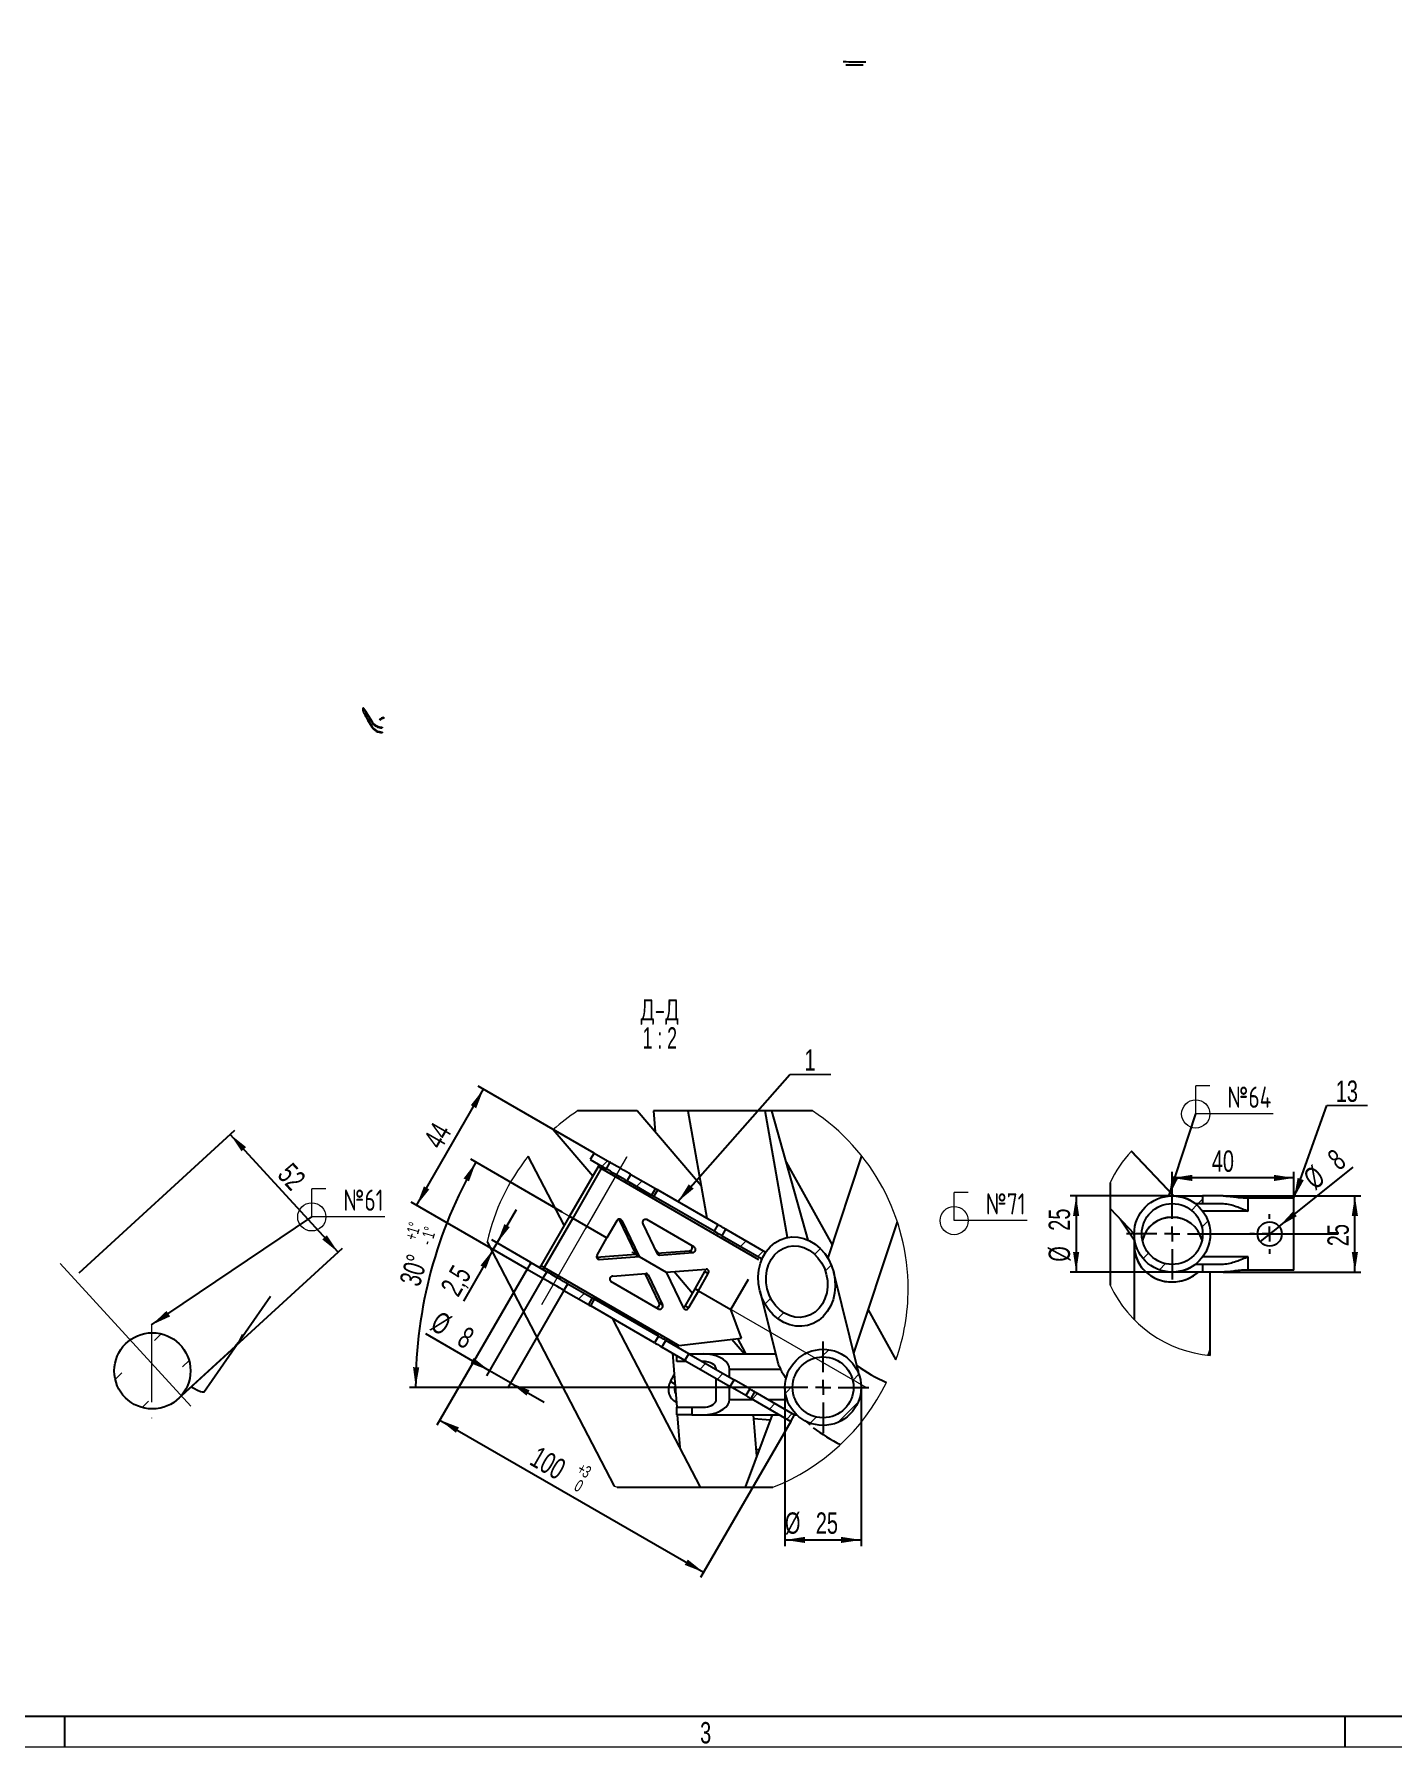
# Model space of a CAD drawing. Header units: millimetres. Extents: x 0 to 841, y -1082 to 594.
# Drawn here: x 205.3 to 428.4, y 0 to 281.1 of the extents above; entities that cross this region are included whole.
import ezdxf

# ---------------------------------------------------------------- set-up
doc = ezdxf.new("R2010")
doc.units = ezdxf.units.MM
doc.header["$PDSIZE"] = -1
doc.linetypes.add('CENTERX2', pattern=[20.32, 12.7, -2.54, 2.54, -2.54])
doc.layers.add('FORMAT', color=7, linetype='Continuous')
doc.layers.add('ОСЕВЫЕ', color=7, linetype='Continuous')
doc.styles.add('SLDTEXTSTYLE0', font='TXT', dxfattribs={"width": 0.7, "bigfont": 'bigfont'})
doc.styles.add('SLDTEXTSTYLE1', font='TXT', dxfattribs={"width": 0.7})
doc.styles.add('SLDTEXTSTYLE3', font='TXT', dxfattribs={"width": 0.62})
doc.dimstyles.new('SLDDIMSTYLE12', dxfattribs={"dimtxt": 3.5, "dimasz": 3.302, "dimexe": 0, "dimexo": 0.0625, "dimgap": 0.875, "dimtad": 1, "dimdec": 4, "dimlfac": 2, "dimzin": 12, "dimdsep": 46, "dimtxsty": 'SLDTEXTSTYLE1', "dimsah": 1, "dimcen": 0.09, "dimazin": 3, "dimtol": 1, "dimtp": 1, "dimtm": 1, "dimtfac": 1, "dimtofl": 0, "dimtmove": 0, "dimatfit": 3, "dimfxl": 1, "dimfrac": 2, "dimtolj": 1, "dimtzin": 12, "dimarcsym": 0})
doc.dimstyles.new('SLDDIMSTYLE13', dxfattribs={"dimtxt": 3.5, "dimasz": 3.302, "dimexe": 0, "dimexo": 0.0625, "dimgap": 0.875, "dimtad": 1, "dimdec": 0, "dimlfac": 2, "dimrnd": 1e-09, "dimzin": 12, "dimdsep": 46, "dimtxsty": 'SLDTEXTSTYLE1', "dimsah": 1, "dimcen": 0.09, "dimadec": 0, "dimazin": 3, "dimtol": 1, "dimtp": 3, "dimtfac": 1, "dimtdec": 0, "dimtofl": 0, "dimtmove": 0, "dimatfit": 3, "dimfxl": 1, "dimfrac": 2, "dimtolj": 1, "dimarcsym": 0})
doc.dimstyles.new('SLDDIMSTYLE14', dxfattribs={"dimtxt": 3.5, "dimasz": 3.302, "dimexe": 0, "dimexo": 0.0625, "dimgap": 0.875, "dimtad": 1, "dimdec": 0, "dimlfac": 2, "dimrnd": 1e-09, "dimzin": 12, "dimdsep": 46, "dimtxsty": 'SLDTEXTSTYLE1', "dimsah": 1, "dimcen": 0.09, "dimadec": 0, "dimazin": 3, "dimtfac": 1, "dimtdec": 0, "dimtmove": 0, "dimatfit": 0, "dimfxl": 1, "dimfrac": 2, "dimtolj": 1, "dimtzin": 12, "dimarcsym": 0})
doc.dimstyles.new('SLDDIMSTYLE16', dxfattribs={"dimtxt": 3.5, "dimasz": 3.302, "dimexe": 0, "dimexo": 0.0625, "dimgap": 0.875, "dimtad": 1, "dimdec": 1, "dimlfac": 2, "dimrnd": 1e-09, "dimzin": 12, "dimdsep": 46, "dimtxsty": 'SLDTEXTSTYLE1', "dimsah": 1, "dimcen": 0.09, "dimadec": 0, "dimazin": 3, "dimtfac": 1, "dimtdec": 1, "dimtmove": 0, "dimatfit": 0, "dimfxl": 1, "dimfrac": 2, "dimtolj": 1, "dimtzin": 12, "dimarcsym": 0})
doc.dimstyles.new('SLDDIMSTYLE20', dxfattribs={"dimtxt": 3.5, "dimasz": 3.302, "dimexe": 0, "dimexo": 0.0625, "dimgap": 0.875, "dimtad": 1, "dimdec": 0, "dimlfac": 2, "dimrnd": 1e-09, "dimzin": 12, "dimdsep": 46, "dimtxsty": 'SLDTEXTSTYLE1', "dimsah": 1, "dimcen": 0.09, "dimadec": 0, "dimazin": 3, "dimtfac": 1, "dimtdec": 0, "dimtofl": 0, "dimtmove": 0, "dimatfit": 3, "dimfxl": 1, "dimfrac": 2, "dimtolj": 1, "dimtzin": 12, "dimarcsym": 0})
doc.dimstyles.new('SLDDIMSTYLE22', dxfattribs={"dimtxt": 3.5, "dimasz": 3.302, "dimexe": 0, "dimexo": 0.0625, "dimgap": 0.875, "dimtad": 1, "dimdec": 0, "dimlfac": 2, "dimrnd": 1e-09, "dimzin": 12, "dimdsep": 46, "dimtxsty": 'SLDTEXTSTYLE1', "dimsah": 1, "dimcen": 0.09, "dimadec": 0, "dimazin": 3, "dimtfac": 1, "dimtofl": 0, "dimtmove": 0, "dimatfit": 3, "dimfxl": 1, "dimfrac": 2, "dimtolj": 1, "dimtzin": 12, "dimarcsym": 0})
doc.dimstyles.new('SLDDIMSTYLE26', dxfattribs={"dimtxt": 3.5, "dimasz": 3.302, "dimexe": 0, "dimexo": 0.0625, "dimgap": 0.875, "dimtad": 1, "dimdec": 0, "dimlfac": 2, "dimrnd": 1e-09, "dimzin": 12, "dimdsep": 46, "dimtxsty": 'SLDTEXTSTYLE1', "dimblk1": 'NONE', "dimsah": 1, "dimcen": 0, "dimadec": 0, "dimazin": 3, "dimtfac": 1, "dimtdec": 0, "dimtmove": 0, "dimatfit": 3, "dimldrblk": 'NONE', "dimfxl": 1, "dimfrac": 2, "dimtolj": 1, "dimtzin": 12, "dimarcsym": 0})
doc.dimstyles.new('SLDDIMSTYLE3', dxfattribs={"dimtxt": 0.18, "dimasz": 3.302, "dimexe": 0, "dimexo": 0.0625, "dimgap": 0, "dimtad": 0, "dimtih": 1, "dimtoh": 1, "dimdec": 0, "dimrnd": 1e-09, "dimzin": 0, "dimdsep": 46, "dimtxsty": 'Standard', "dimsah": 1, "dimcen": 0.09, "dimadec": 0, "dimazin": 0, "dimtfac": 3.302, "dimtdec": 0, "dimtofl": 0, "dimtmove": 0, "dimatfit": 3, "dimfxl": 1, "dimfrac": 2, "dimtolj": 1, "dimtzin": 0, "dimarcsym": 0})
doc.dimstyles.new('SLDDIMSTYLE4', dxfattribs={"dimtxt": 0.18, "dimasz": 3.302, "dimexe": 0, "dimexo": 0.0625, "dimgap": 0, "dimtad": 0, "dimtih": 1, "dimtoh": 1, "dimdec": 0, "dimrnd": 1e-09, "dimzin": 0, "dimdsep": 46, "dimtxsty": 'Standard', "dimsah": 1, "dimcen": 0.09, "dimadec": 0, "dimazin": 0, "dimtfac": 3.302, "dimtdec": 0, "dimtofl": 0, "dimtmove": 0, "dimatfit": 3, "dimfxl": 1, "dimfrac": 2, "dimtolj": 1, "dimtzin": 0, "dimarcsym": 0})

# ---------------------------------------------------------------- blocks, each defined once
blk = doc.blocks.new('SW_HATCH_3')
at = {"color": 0, "linetype": 'Continuous', "lineweight": 18}
for p, q in [((-41.2, 35.13), (-40.28, 36.05)), ((-35.5, 31.85), (-34.59, 32.76)), ((-18.42, 21.99), (-17.51, 22.9)), ((-15.58, 20.34), (-14.66, 21.26)), ((-6.24, 20.7), (-5.3, 21.64)), ((-53.35, 18.49), (-52.63, 19.22)), ((-4.49, 17.96), (-3.52, 18.93)), ((-45, 13.37), (-44.09, 14.29)), ((-14.39, 12.55), (-13.46, 13.48)), ((-12.31, 10.14), (-11.34, 11.11)), ((-5.13, 3.85), (-3.94, 5.04)), ((-25.07, 1.87), (-24.16, 2.78)), ((-22.23, 0.22), (-21.31, 1.14)), ((0, 0), (1, 1)), ((-16.53, -3.06), (-15.62, -2.15)), ((-11.05, -2.07), (-9.86, -0.88)), ((-13.69, -4.71), (-12.77, -3.79)), ((-10.84, -6.35), (-9.93, -5.44)), ((-2.39, -6.88), (0.87, -3.62)), ((-7.01, -7.01), (-6.01, -6.01))]:
    blk.add_line(p, q, dxfattribs=at)
blk = doc.blocks.new('_D_63')
at = {"layer": 'FORMAT', "transparency": 16777216}
for p, q in [((291.97, 87.78), (276.95, 96.45)), ((327.31, 59), (266.91, 59))]:
    blk.add_line(p, q, dxfattribs=at)
blk.add_arc((341.81, 59), 73.9, 150, 180, dxfattribs=at)
for points in [[(277.82, 95.95), (275.78, 93.3), (276.67, 92.81)], [(267.91, 59), (268.5, 62.29), (267.48, 62.32)]]:
    blk.add_solid(points, dxfattribs=at)
at = {"layer": 'FORMAT', "transparency": 16777216, "attachment_point": 1, "rotation": 73.6403, "style": 'SLDTEXTSTYLE1'}
for s, insert, char_height in [('1°', (266.37, 84.58), 2), ('1°', (268.9, 83.84), 2), ('+', (266.07, 83.56), 2), ('-', (268.58, 82.75), 2), ('30°', (265.19, 76.36), 3.5)]:
    blk.add_mtext(s, dxfattribs=dict(at, insert=insert, char_height=char_height))
blk = doc.blocks.new('_D_64')
at = {"layer": 'FORMAT', "transparency": 16777216}
for p, q in [((288.8, 76.91), (279.54, 60.87)), ((292.26, 74.91), (283, 58.87)), ((280.04, 61.74), (269.6, 67.77)), ((283.5, 59.74), (280.04, 61.74)), ((283.5, 59.74), (289, 56.56))]:
    blk.add_line(p, q, dxfattribs=at)
for points in [[(280.04, 61.74), (277.43, 63.83), (276.93, 62.95)], [(283.5, 59.74), (286.11, 57.65), (286.62, 58.53)]]:
    blk.add_solid(points, dxfattribs=at)
at = {"layer": 'FORMAT', "transparency": 16777216, "char_height": 3.5, "attachment_point": 1, "rotation": 330, "style": 'SLDTEXTSTYLE1'}
for s, insert in [('%%c', (271.85, 71.67)), ('8', (276.25, 69.14))]:
    blk.add_mtext(s, dxfattribs=dict(at, insert=insert))
blk = doc.blocks.new('_D_65')
at = {"layer": 'FORMAT', "transparency": 16777216}
for p, q in [((281.27, 82.7), (284.45, 88.2)), ((280.65, 81.62), (275.76, 73.15)), ((286.2, 78.41), (279.78, 82.12)), ((286.83, 79.49), (280.41, 83.2)), ((280.65, 81.62), (281.27, 82.7))]:
    blk.add_line(p, q, dxfattribs=at)
for points in [[(281.27, 82.7), (283.36, 85.3), (282.48, 85.81)], [(280.65, 81.62), (278.56, 79.01), (279.44, 78.5)]]:
    blk.add_solid(points, dxfattribs=at)
at = {"layer": 'FORMAT', "transparency": 16777216, "insert": (271.85, 75.41), "char_height": 3.5, "attachment_point": 1, "rotation": 60, "style": 'SLDTEXTSTYLE1'}
blk.add_mtext('2,5', dxfattribs=at)
blk = doc.blocks.new('_D_66')
at = {"layer": 'FORMAT', "transparency": 16777216}
for p, q in [((328.56, 59), (328.56, 32.95)), ((341.06, 59), (341.06, 32.95)), ((328.56, 33.95), (341.06, 33.95))]:
    blk.add_line(p, q, dxfattribs=at)
for points in [[(328.56, 33.95), (331.86, 33.45), (331.86, 34.46)], [(341.06, 33.95), (337.76, 34.46), (337.76, 33.45)]]:
    blk.add_solid(points, dxfattribs=at)
at = {"layer": 'FORMAT', "transparency": 16777216, "char_height": 3.5, "attachment_point": 1, "style": 'SLDTEXTSTYLE1'}
for s, insert in [('%%c', (328.55, 38.47)), ('25', (333.62, 38.47))]:
    blk.add_mtext(s, dxfattribs=dict(at, insert=insert))
blk = doc.blocks.new('_D_67')
at = {"layer": 'FORMAT', "transparency": 16777216}
for p, q in [((286.2, 78.41), (271.4, 52.78)), ((271.9, 53.64), (315.2, 28.64)), ((329.5, 53.41), (314.7, 27.78))]:
    blk.add_line(p, q, dxfattribs=at)
for points in [[(271.9, 53.64), (274.51, 51.55), (275.02, 52.43)], [(315.2, 28.64), (312.6, 30.73), (312.09, 29.85)]]:
    blk.add_solid(points, dxfattribs=at)
at = {"layer": 'FORMAT', "transparency": 16777216, "attachment_point": 1, "rotation": 330, "style": 'SLDTEXTSTYLE1'}
for s, insert, char_height in [('100', (288.16, 49.47), 3.5), ('+', (295.22, 46.75), 2), ('3', (296.08, 46.26), 2), ('0', (294.76, 43.97), 2)]:
    blk.add_mtext(s, dxfattribs=dict(at, insert=insert, char_height=char_height))
blk = doc.blocks.new('_D_68')
at = {"layer": 'FORMAT', "transparency": 16777216}
for p, q in [((268.06, 88.88), (279.06, 107.94)), ((297.2, 97.46), (278.19, 108.44)), ((286.2, 78.41), (267.19, 89.38))]:
    blk.add_line(p, q, dxfattribs=at)
for points in [[(279.06, 107.94), (276.97, 105.33), (277.85, 104.82)], [(268.06, 88.88), (270.15, 91.49), (269.27, 92)]]:
    blk.add_solid(points, dxfattribs=at)
at = {"layer": 'FORMAT', "transparency": 16777216, "insert": (269.05, 99.62), "char_height": 3.5, "attachment_point": 1, "rotation": 60, "style": 'SLDTEXTSTYLE1'}
blk.add_mtext('44', dxfattribs=at)
blk = doc.blocks.new('SW_NOTE_33')
at = {"layer": 'FORMAT', "color": 0, "char_height": 3.5, "attachment_point": 2}
for s, insert, style in [('Д-Д', (3.39, 4.5), 'SLDTEXTSTYLE0'), ('1 : 2', (3.37, -0.12), 'SLDTEXTSTYLE3')]:
    blk.add_mtext(s, dxfattribs=dict(at, insert=insert, style=style))
blk = doc.blocks.new('SW_NOTE_34')
at = {"color": 0, "linetype": 'Continuous', "lineweight": 0}
for p, q in [((0, 0), (6.72, 0)), ((6.72, 0), (0, 0)), ((0, 0), (6.72, 0)), ((6.72, 0), (0, 0)), ((0, 0), (6.72, 0)), ((6.72, 0), (0, 0))]:
    blk.add_line(p, q, dxfattribs=at)
at = {"color": 0, "linetype": 'Continuous', "lineweight": 0, "insert": (3.32, 4.1), "char_height": 3.5, "attachment_point": 2, "style": 'SLDTEXTSTYLE1'}
blk.add_mtext('1', dxfattribs=at)
blk = doc.blocks.new('SW_CENTERMARKSYMBOL_7')
at = {"layer": 'FORMAT', "color": 0}
for p, q in [((0, 2.5), (0, 7.5)), ((-2.5, 0), (-7.5, 0)), ((0, 0), (-1.25, 0)), ((0, 0), (0, 1.25)), ((0, 0), (0, -1.25)), ((0, 0), (1.25, 0)), ((2.5, 0), (7.5, 0)), ((0, -2.5), (0, -7.5))]:
    blk.add_line(p, q, dxfattribs=at)
blk = doc.blocks.new('SW_WELDSYMBOL_50')
at = {"color": 0, "linetype": 'Continuous', "lineweight": 0}
for p, q in [((0, 0), (0, 4.61)), ((2.31, 4.61), (0, 4.61)), ((11.98, 0), (0, 0))]:
    blk.add_line(p, q, dxfattribs=at)
blk.add_circle((0, 0), 2.31, dxfattribs=at)
at = {"color": 0, "linetype": 'Continuous', "lineweight": 0, "insert": (5.2, 4.5), "char_height": 3.5, "attachment_point": 1, "style": 'SLDTEXTSTYLE0'}
blk.add_mtext('№71', dxfattribs=at)
blk = doc.blocks.new('SW_HATCH_4')
at = {"color": 0, "linetype": 'Continuous', "lineweight": 18}
for p, q in [((2.07, 11.05), (0.98, 9.96)), ((6.66, 6.66), (5.61, 5.61)), ((-4.35, 4.63), (-5.45, 3.53)), ((0, 0), (-1.06, -1.06)), ((5.39, 0.9), (4.71, 0.22))]:
    blk.add_line(p, q, dxfattribs=at)
blk = doc.blocks.new('_D_69')
at = {"layer": 'FORMAT', "transparency": 16777216}
for p, q in [((212.65, 77.81), (238.2, 101.21)), ((255.17, 81.19), (237.46, 100.53)), ((229.29, 57.49), (255.91, 81.87))]:
    blk.add_line(p, q, dxfattribs=at)
for points in [[(237.46, 100.53), (239.32, 97.75), (240.07, 98.44)], [(255.17, 81.19), (253.32, 83.97), (252.57, 83.28)]]:
    blk.add_solid(points, dxfattribs=at)
at = {"layer": 'FORMAT', "transparency": 16777216, "insert": (247.62, 96.12), "char_height": 3.5, "attachment_point": 1, "rotation": 312.4804, "style": 'SLDTEXTSTYLE1'}
blk.add_mtext('52', dxfattribs=at)
blk = doc.blocks.new('SW_WELDSYMBOL_51')
at = {"color": 0, "linetype": 'Continuous', "lineweight": 0}
for p, q in [((0, 0), (0, 4.61)), ((2.31, 4.61), (0, 4.61)), ((11.98, 0), (0, 0))]:
    blk.add_line(p, q, dxfattribs=at)
blk.add_circle((0, 0), 2.31, dxfattribs=at)
at = {"color": 0, "linetype": 'Continuous', "lineweight": 0, "insert": (5.2, 4.5), "char_height": 3.5, "attachment_point": 1, "style": 'SLDTEXTSTYLE0'}
blk.add_mtext('№61', dxfattribs=at)
blk = doc.blocks.new('SW_HATCH_5')
at = {"color": 0, "linetype": 'Continuous', "lineweight": 18}
for p, q in [((0, 0), (0.89, 0.89)), ((1.12, 1.12), (1.84, 1.84)), ((1.72, -2.77), (2.72, -1.77)), ((-7.92, -7.92), (-7.03, -7.03)), ((-5.27, -9.76), (-4.26, -8.75))]:
    blk.add_line(p, q, dxfattribs=at)
blk = doc.blocks.new('_D_75')
at = {"layer": 'FORMAT', "transparency": 16777216}
for p, q in [((400.5, 90.43), (423.15, 90.43)), ((422.15, 77.93), (422.15, 90.43)), ((400.5, 77.93), (423.15, 77.93))]:
    blk.add_line(p, q, dxfattribs=at)
for points in [[(422.15, 90.43), (421.64, 87.13), (422.66, 87.13)], [(422.15, 77.93), (422.66, 81.23), (421.64, 81.23)]]:
    blk.add_solid(points, dxfattribs=at)
at = {"layer": 'FORMAT', "transparency": 16777216, "insert": (417.64, 82.17), "char_height": 3.5, "attachment_point": 1, "rotation": 90, "style": 'SLDTEXTSTYLE1'}
blk.add_mtext('25', dxfattribs=at)
blk = doc.blocks.new('_D_76')
at = {"layer": 'FORMAT', "transparency": 16777216}
for q in [(421.87, 95.13), (406.59, 82.93)]:
    blk.add_line((409.71, 85.43), q, dxfattribs=at)
blk.add_solid([(409.71, 85.43), (412.61, 87.09), (411.98, 87.88)], dxfattribs=at)
at = {"layer": 'FORMAT', "transparency": 16777216, "char_height": 3.5, "attachment_point": 1, "rotation": 38.5909, "style": 'SLDTEXTSTYLE1'}
for s, insert in [('%%c', (413.37, 94.04)), ('8', (417.34, 97.21))]:
    blk.add_mtext(s, dxfattribs=dict(at, insert=insert))
blk = doc.blocks.new('_NONE')
blk = doc.blocks.new('_D_77')
at = {"layer": 'FORMAT', "transparency": 16777216}
for p, q in [((392.15, 90.43), (392.15, 94.38)), ((412.15, 93.38), (392.15, 93.38)), ((412.15, 90.1), (412.15, 94.38))]:
    blk.add_line(p, q, dxfattribs=at)
for points in [[(392.15, 93.38), (395.45, 92.87), (395.45, 93.89)], [(412.15, 93.38), (408.85, 93.89), (408.85, 92.87)]]:
    blk.add_solid(points, dxfattribs=at)
at = {"layer": 'FORMAT', "transparency": 16777216, "insert": (398.65, 97.89), "char_height": 3.5, "attachment_point": 1, "style": 'SLDTEXTSTYLE1'}
blk.add_mtext('40', dxfattribs=at)
blk = doc.blocks.new('_D_78')
at = {"layer": 'FORMAT', "transparency": 16777216}
for p, q in [((392.15, 90.43), (375.37, 90.43)), ((376.37, 90.43), (376.37, 77.93)), ((392.15, 77.93), (375.37, 77.93))]:
    blk.add_line(p, q, dxfattribs=at)
for points in [[(376.37, 90.43), (375.86, 87.13), (376.88, 87.13)], [(376.37, 77.93), (376.88, 81.23), (375.86, 81.23)]]:
    blk.add_solid(points, dxfattribs=at)
at = {"layer": 'FORMAT', "transparency": 16777216, "char_height": 3.5, "attachment_point": 1, "rotation": 90, "style": 'SLDTEXTSTYLE1'}
for s, insert in [('25', (371.86, 84.71)), ('%%c', (371.86, 79.63))]:
    blk.add_mtext(s, dxfattribs=dict(at, insert=insert))
blk = doc.blocks.new('SW_NOTE_37')
at = {"color": 0, "linetype": 'Continuous', "lineweight": 0}
for p, q in [((0, 0), (6.72, 0)), ((6.72, 0), (0, 0)), ((0, 0), (6.72, 0)), ((6.72, 0), (0, 0)), ((0, 0), (6.72, 0)), ((6.72, 0), (0, 0))]:
    blk.add_line(p, q, dxfattribs=at)
at = {"color": 0, "linetype": 'Continuous', "lineweight": 0, "insert": (3.31, 4.1), "char_height": 3.5, "attachment_point": 2, "style": 'SLDTEXTSTYLE1'}
blk.add_mtext('13', dxfattribs=at)
blk = doc.blocks.new('SW_CENTERMARKSYMBOL_8')
at = {"layer": 'FORMAT', "color": 0}
for p, q in [((0, 2.5), (0, 7.5)), ((-2.5, 0), (-7.5, 0)), ((0, 0), (-1.25, 0)), ((0, 0), (0, 1.25)), ((0, 0), (0, -1.25)), ((0, 0), (1.25, 0)), ((2.5, 0), (27.28, 0)), ((0, -2.5), (0, -7.5))]:
    blk.add_line(p, q, dxfattribs=at)
blk = doc.blocks.new('SW_CENTERMARKSYMBOL_9')
at = {"layer": 'FORMAT', "color": 0}
for p, q in [((0, 2.5), (0, 3.25)), ((-2.5, 0), (-3.25, 0)), ((0, 0), (-1.25, 0)), ((0, 0), (0, 1.25)), ((0, 0), (0, -1.25)), ((0, 0), (1.25, 0)), ((2.5, 0), (3.25, 0)), ((0, -2.5), (0, -3.25))]:
    blk.add_line(p, q, dxfattribs=at)
blk = doc.blocks.new('SW_WELDSYMBOL_52')
at = {"color": 0, "linetype": 'Continuous', "lineweight": 0}
for p, q in [((0, 0), (0, 4.61)), ((2.31, 4.61), (0, 4.61)), ((12.72, 0), (0, 0))]:
    blk.add_line(p, q, dxfattribs=at)
blk.add_circle((0, 0), 2.31, dxfattribs=at)
at = {"color": 0, "linetype": 'Continuous', "lineweight": 0, "insert": (5.2, 4.5), "char_height": 3.5, "attachment_point": 1, "style": 'SLDTEXTSTYLE0'}
blk.add_mtext('№64', dxfattribs=at)

msp = doc.modelspace()

# ---------------------------------------------------------------- hatches: boundary and pattern name
at = {"linetype": 'Continuous', "lineweight": 18}
h = msp.add_hatch(dxfattribs=at)
h.set_pattern_fill('ANSI32', style=0)
edge = h.paths.add_edge_path(flags=0)
edge.add_ellipse((-1158.766718, 286.473364), major_axis=(-5637.358865, 46.428558), ratio=0.00035476403, start_angle=180.073628513, end_angle=180.073779917, ccw=False)
edge.add_spline(control_points=[(341.42586, 276.045921), (341.544732, 276.230632), (341.683632, 276.404538), (341.841478, 276.55729)], knot_values=[0.117324025, 0.117324025, 0.117324025, 0.117324025, 0.1206305052, 0.1206305052, 0.1206305052, 0.1206305052], weights=[1, 1, 1, 1], degree=3, periodic=0)
edge.add_ellipse((-1158.766718, 286.473364), major_axis=(-7046.698581, 58.035697), ratio=0.00035476403, start_angle=180.0932628613, end_angle=180.0935045065)
edge.add_spline(control_points=[(338.138687, 276.588071), (338.26897, 276.407354), (338.411258, 276.233757), (338.564719, 276.069765)], knot_values=[0.3386759612, 0.3386759612, 0.3386759612, 0.3386759612, 0.3579655783, 0.3579655783, 0.3579655783, 0.3579655783], weights=[1, 1, 1, 1], degree=3, periodic=0)
h = msp.add_hatch(dxfattribs=at)
h.set_pattern_fill('ANSI32', style=0)
edge = h.paths.add_edge_path(flags=0)
edge.add_line((339.262283, 280.268024), (339.262283, 276.578731))
edge.add_ellipse((-1158.766718, 286.473364), major_axis=(-7046.698581, 58.035697), ratio=0.00035476403, start_angle=180.0933984067, end_angle=180.0934310571, ccw=False)
edge.add_line((339.762283, 276.574574), (339.762283, 281.136727))
edge.add_line((339.762283, 281.136727), (339.262283, 280.268024))

# ---------------------------------------------------------------- linework, layer by layer
at = {"color": 7, "linetype": 'Continuous', "lineweight": 25}
for p, q in [((259.262283, 170.075266), (259.262283, 170.525169)), ((259.762283, 169.231437), (259.762283, 169.681339)), ((260.684932, 168.349173), (260.262283, 169.062461)), ((260.262283, 168.949986), (260.684932, 168.236697)), ((262.702283, 168.964937), (262.702283, 168.852461)), ((260.684932, 167.561844), (260.262283, 168.275132)), ((260.262283, 168.162657), (260.684932, 167.449369)), ((260.684932, 168.236697), (260.684932, 168.349173)), ((260.684932, 167.449369), (260.684932, 167.561844)), ((262.416983, 167.374803), (262.416983, 167.262327)), ((262.416983, 166.587474), (262.416983, 166.474998)), ((302.841928, 104.385663), (294.497531, 104.385663)), ((304.301824, 104.385663), (302.841928, 104.385663)), ((314.792167, 92.092846), (304.301824, 104.385663)), ((306.950804, 104.385663), (307.219725, 100.966398)), ((312.6246, 104.385663), (306.950804, 104.385663)), ((312.6246, 104.385663), (315.731834, 86.763669)), ((325.317439, 104.385663), (312.6246, 104.385663)), ((328.97992, 83.614711), (325.317439, 104.385663)), ((326.408204, 104.385663), (325.317439, 104.385663)), ((332.358096, 83.188464), (326.408204, 104.385663)), ((327.274125, 104.385663), (326.408204, 104.385663)), ((333.082747, 104.385663), (327.274125, 104.385663)), ((290.496882, 101.306249), (296.983715, 93.704824)), ((292.309429, 85.608725), (286.396276, 96.967776)), ((297.200825, 97.462554), (296.575826, 96.380029)), ((296.575826, 96.380029), (299.173903, 94.880019)), ((297.200825, 97.462554), (299.798902, 95.962559)), ((299.798902, 95.962559), (299.173903, 94.880019)), ((328.776333, 95.948909), (336.293544, 82.413663)), ((341.150652, 97.009648), (335.574236, 80.252085)), ((392.389128, 90.454718), (385.436843, 97.755125)), ((392.397175, 90.450747), (385.443816, 97.76268)), ((297.855999, 95.215638), (293.165143, 87.090854)), ((298.397254, 94.903146), (293.706413, 86.778347)), ((298.397254, 94.903146), (297.855999, 95.215638)), ((302.638005, 92.88003), (303.263005, 93.962554)), ((302.638005, 92.88003), (306.646746, 90.565567)), ((303.263005, 93.962554), (307.27176, 91.648106)), ((307.27176, 91.648106), (306.646746, 90.565567)), ((307.031061, 90.343688), (307.656061, 91.426228)), ((316.927414, 84.630032), (307.031061, 90.343688)), ((307.656061, 91.426228), (317.552414, 85.712556)), ((381.973872, 92.580533), (381.973872, 88.341026)), ((392.150531, 90.430034), (397.150526, 90.430034)), ((397.150526, 90.430034), (397.150526, 89.180036)), ((400.504778, 90.430034), (397.150526, 90.430034)), ((404.650519, 87.930029), (404.650519, 90.095093)), ((404.650519, 90.095093), (412.150512, 90.095093)), ((412.150512, 78.264972), (412.150512, 90.095093)), ((381.973872, 88.35136), (381.973872, 75.779533)), ((381.973872, 88.341026), (385.900626, 84.217621)), ((395.900557, 89.180036), (397.150526, 89.180036)), ((397.150526, 89.180036), (400.504778, 89.180036)), ((404.650519, 87.930029), (397.150526, 87.930029)), ((293.165143, 87.090854), (288.474288, 78.966056)), ((293.706413, 86.778347), (289.015557, 78.653563)), ((293.165143, 87.090854), (293.706413, 86.778347)), ((293.706413, 86.778347), (299.331408, 83.530758)), ((300.965067, 86.36034), (299.331408, 83.530758)), ((301.259573, 86.605777), (304.07111, 80.794294)), ((301.745679, 86.407308), (304.612379, 80.481787)), ((305.212926, 85.851659), (307.585951, 80.946584)), ((313.675981, 82.040523), (305.868532, 86.548154)), ((317.552414, 85.712556), (316.927414, 84.630032)), ((318.226453, 83.880026), (318.851452, 84.962551)), ((318.851452, 84.962551), (325.346652, 81.212555)), ((339.856673, 64.617251), (347.024847, 86.15819)), ((385.900507, 83.170598), (383.617232, 86.615374)), ((279.644158, 82.867507), (300.499584, 42.804588)), ((297.697749, 80.701177), (299.331408, 83.530758)), ((307.212528, 81.718464), (307.770323, 81.064825)), ((318.226453, 83.880026), (324.721645, 80.13003)), ((385.900507, 84.180033), (385.900507, 82.189886)), ((385.900507, 82.189886), (385.900507, 70.119848)), ((286.825817, 79.492529), (286.200818, 78.410004)), ((286.825817, 79.492529), (289.423894, 77.992533)), ((289.015557, 78.653563), (288.474288, 78.966056)), ((304.07111, 80.794294), (297.632452, 80.323402)), ((298.047375, 80.001671), (304.612379, 80.481787)), ((304.612379, 80.481787), (304.07111, 80.794294)), ((304.612379, 80.481787), (309.050437, 77.919473)), ((307.537, 81.047763), (312.859338, 81.436996)), ((307.966184, 80.72706), (313.400607, 81.124504)), ((312.859338, 81.436996), (313.400607, 81.124504)), ((397.150526, 79.18003), (395.900557, 79.18003)), ((404.650519, 80.430029), (397.150526, 80.430029)), ((397.150526, 79.18003), (397.150526, 77.930031)), ((400.504778, 79.18003), (397.150526, 79.18003)), ((404.650519, 78.264972), (404.650519, 80.430029)), ((286.200818, 78.410004), (288.798895, 76.909993)), ((289.423894, 77.992533), (288.798895, 76.909993)), ((289.015557, 78.653563), (309.640553, 66.745718)), ((292.262997, 74.910004), (292.887997, 75.992529)), ((292.887997, 75.992529), (296.896752, 73.678081)), ((307.794284, 71.85312), (299.986835, 76.360737)), ((300.262209, 77.276756), (305.696633, 77.674199)), ((307.908621, 72.862108), (305.584546, 77.666004)), ((306.076866, 77.454676), (308.44989, 72.549601)), ((309.050437, 77.919473), (315.615442, 78.399588)), ((309.050437, 77.919473), (311.917137, 71.993951)), ((310.372006, 78.016121), (313.386422, 74.483742)), ((313.790139, 75.183008), (315.423798, 78.01259)), ((314.331408, 74.870501), (315.965067, 77.700083)), ((315.423798, 78.01259), (315.965067, 77.700083)), ((319.687169, 71.778346), (322.551343, 76.739241)), ((340.522226, 61.942135), (336.559016, 77.871789)), ((397.150526, 77.930031), (392.150531, 77.930031)), ((400.504778, 77.930031), (397.150526, 77.930031)), ((398.400555, 65.596363), (398.400555, 77.930031)), ((412.150512, 78.264972), (404.650519, 78.264972)), ((233.128312, 58.218265), (244.085091, 73.965663)), ((292.262997, 74.910004), (296.271752, 72.595541)), ((296.896752, 73.678081), (296.271752, 72.595541)), ((296.656053, 72.373663), (297.281068, 73.456202)), ((307.783674, 67.392503), (297.281068, 73.456202)), ((312.15648, 72.353427), (313.790139, 75.183008)), ((314.331408, 74.870501), (312.697749, 72.04092)), ((314.331408, 74.870501), (313.790139, 75.183008)), ((314.331408, 74.870501), (319.687169, 71.778346)), ((324.4288, 74.853857), (327.306691, 63.286517)), ((307.158675, 66.309978), (296.656053, 72.373663)), ((308.44989, 72.549601), (307.908621, 72.862108)), ((312.697749, 72.04092), (312.15648, 72.353427)), ((321.445342, 67.091633), (319.687169, 71.778346)), ((342.224877, 71.733911), (346.788574, 63.516666)), ((314.697053, 42.602528), (300.291937, 70.274491)), ((385.915349, 70.129087), (385.915051, 70.105156)), ((228.890377, 57.091022), (237.841087, 65.287197)), ((307.783674, 67.392503), (307.158675, 66.309978)), ((308.347281, 65.623735), (308.97228, 66.706274)), ((312.140833, 63.433532), (308.347281, 65.623735)), ((312.765833, 64.516057), (308.97228, 66.706274)), ((309.640553, 66.745718), (311.125424, 65.888424)), ((309.924077, 66.582013), (309.959125, 66.136513)), ((311.125424, 65.888424), (321.445342, 67.091633)), ((319.853071, 66.90598), (321.902674, 64.50421)), ((398.400555, 64.254439), (398.400555, 65.596363)), ((398.400555, 64.254439), (398.400555, 65.596363)), ((310.078051, 64.624478), (310.775693, 55.754204)), ((310.77462, 63.254212), (310.77462, 64.22231)), ((312.451418, 63.254212), (310.77462, 63.254212)), ((312.140833, 63.433532), (312.765833, 64.516057)), ((312.140833, 63.433532), (319.585394, 59.135411)), ((312.765833, 64.516057), (320.210386, 60.217936)), ((312.786352, 64.50421), (313.274618, 64.50421)), ((313.274618, 64.50421), (315.104749, 64.50421)), ((315.104749, 63.254212), (314.951416, 63.254212)), ((315.104749, 64.50421), (327.003736, 64.50421)), ((317.269813, 61.915685), (317.269813, 62.004213)), ((319.434877, 60.665686), (319.434877, 62.004213)), ((319.434877, 62.004213), (327.811878, 62.004213)), ((309.737827, 59.969578), (310.359474, 61.046292)), ((317.269813, 57.004218), (317.269813, 60.472314)), ((319.434877, 57.004218), (319.434877, 59.222315)), ((319.585394, 59.135411), (320.210386, 60.217936)), ((322.140876, 57.660003), (319.585394, 59.135411)), ((322.765875, 58.742527), (320.210386, 60.217936)), ((310.652893, 56.554515), (310.705569, 56.64577)), ((322.765875, 58.742527), (322.140876, 57.660003)), ((323.006902, 57.159994), (323.631901, 58.242534)), ((323.006902, 57.159994), (329.502094, 53.409998)), ((323.631901, 58.242534), (330.127094, 54.492523)), ((310.77462, 54.504205), (310.77462, 55.754204)), ((310.77462, 55.754204), (313.274618, 55.754204)), ((313.274618, 54.504205), (310.77462, 54.504205)), ((310.874011, 54.504205), (311.29628, 49.135347)), ((313.274618, 55.754204), (313.274618, 54.504205)), ((313.274618, 55.754204), (315.104749, 55.754204)), ((313.274618, 54.504205), (315.104749, 54.504205)), ((315.104749, 54.504205), (327.60686, 54.504205)), ((326.470654, 54.504205), (322.044056, 42.602528)), ((323.946405, 47.717322), (323.412616, 54.504205)), ((329.502094, 53.409998), (330.127094, 54.492523)), ((330.106858, 54.504205), (330.475297, 54.504205)), ((332.014937, 53.415347), (332.675736, 52.84277)), ((301.002931, 42.602528), (314.697053, 42.602528)), ((314.697053, 42.602528), (322.044056, 42.602528)), ((322.044056, 42.602528), (326.577347, 42.602528)), ((20, 5), (836, 5))]:
    msp.add_line(p, q, dxfattribs=at)
at = {"color": 8, "linetype": 'Continuous', "lineweight": 25}
for p, q in [((260.262283, 168.949986), (260.262283, 168.275132)), ((324.288148, 79.955031), (298.397254, 94.903146)), ((301.365446, 86.626832), (301.745679, 86.407308)), ((298.047375, 80.001671), (297.667142, 80.221195)), ((307.966184, 80.72706), (307.585951, 80.946584)), ((305.696633, 77.674199), (306.076866, 77.454676)), ((313.274618, 64.50421), (313.274618, 64.22231)), ((310.47776, 59.542377), (309.737827, 59.969578)), ((319.434877, 57.004218), (323.276732, 57.004218)), ((325.776737, 57.004218), (328.891273, 57.004218)), ((326.140825, 53.617407), (323.465805, 53.827931)), ((324.328471, 48.744578), (323.862728, 48.781235))]:
    msp.add_line(p, q, dxfattribs=at)
at = {"color": 7, "linetype": 'Continuous', "lineweight": 0}
for p, q in [((302.610357, 96.832144), (295.780951, 85.003265)), ((302.610357, 96.832144), (295.780951, 85.003265)), ((291.973795, 87.778677), (296.463963, 85.186277)), ((291.973795, 87.778677), (296.463963, 85.186277))]:
    msp.add_line(p, q, dxfattribs=at)
at = {"color": 7, "linetype": 'CENTERX2', "lineweight": 18}
msp.add_line((224.552557, 69.250996), (224.552557, 53.935688), dxfattribs=at)
at = {"color": 7, "linetype": 'Continuous', "lineweight": 25, "flags": 128}
for points in [[(303.263005, 93.962554), (303.178232, 94.011505), (302.932214, 94.153543), (302.54903, 94.374765), (302.066188, 94.653536), (301.530953, 94.962556), (300.995719, 95.271577), (300.512876, 95.550348), (300.129693, 95.77157), (299.883675, 95.913608), (299.798902, 95.962559)], [(297.855999, 95.215638), (298.027318, 95.481281), (298.058536, 95.523988)], [(298.397254, 94.903146), (298.43625, 94.9636), (298.479866, 95.018197), (298.526447, 95.064823), (298.574176, 95.101718), (298.621248, 95.127423), (298.665833, 95.140983), (298.70623, 95.141862), (298.74089, 95.130031)], [(302.638005, 92.88003), (302.553233, 92.928965), (302.307214, 93.071003), (301.924031, 93.292241), (301.441189, 93.571012), (300.905954, 93.880032), (300.370719, 94.189037), (299.887877, 94.467808), (299.504693, 94.689046), (299.258675, 94.831084), (299.173903, 94.880019)], [(306.646746, 90.565567), (306.65208, 90.562497), (306.716051, 90.525572), (306.802343, 90.475742), (306.90841, 90.414499), (307.031061, 90.343688)], [(307.656061, 91.426228), (307.533409, 91.497038), (307.427343, 91.558267), (307.34105, 91.608096), (307.27708, 91.645022), (307.27176, 91.648106)], [(316.927414, 84.630032), (317.136284, 84.509437), (317.360427, 84.38002), (317.58457, 84.250618), (317.79344, 84.130023), (317.972805, 84.026475), (318.110432, 83.947007), (318.196948, 83.897058), (318.226453, 83.880026)], [(318.851452, 84.962551), (318.821948, 84.979598), (318.735432, 85.029547), (318.597805, 85.109), (318.418439, 85.212563), (318.20957, 85.333143), (317.985426, 85.46256), (317.761283, 85.591961), (317.552414, 85.712556)], [(327.778015, 83.229427), (328.704785, 83.554019), (329.675604, 83.70154), (330.666568, 83.668355), (331.653286, 83.455284), (332.611453, 83.06757), (333.517488, 82.514767), (334.349062, 81.810479), (335.085716, 80.97205), (335.7093, 80.020134), (336.204465, 78.97817), (336.559016, 77.871789), (336.764227, 76.728259), (336.81504, 75.575743), (336.710203, 74.4426), (336.452309, 73.356737), (336.04769, 72.344889), (335.506324, 71.431984), (334.841531, 70.640494), (334.069688, 69.989894), (333.209801, 69.496234), (332.283039, 69.171642), (331.312213, 69.02412), (330.321248, 69.057305), (329.334531, 69.270377), (328.376364, 69.65809), (327.470336, 70.210893), (326.638754, 70.915182), (325.902108, 71.753596), (325.278517, 72.705512), (324.783351, 73.74749), (324.4288, 74.853857), (324.223589, 75.997387), (324.172776, 77.149917), (324.277613, 78.283061), (324.535515, 79.368923), (324.940126, 80.380772), (325.481493, 81.293677), (326.146286, 82.085167), (326.918129, 82.735766), (327.778015, 83.229427)], [(328.241799, 81.818749), (329.062607, 82.115774), (329.926912, 82.238008), (330.808434, 82.181711), (331.680406, 81.948612), (332.516331, 81.545804), (333.290797, 80.985506), (333.980288, 80.284749), (334.563847, 79.464827), (335.023735, 78.550656), (335.345995, 77.569996), (335.520822, 76.552664), (335.542913, 75.529565), (335.411589, 74.531798), (335.130844, 73.589642), (334.709208, 72.731767), (334.159497, 71.984206), (333.4984, 71.369697), (332.746025, 70.906897), (331.925209, 70.609872), (331.060912, 70.487653), (330.179382, 70.543949), (329.307411, 70.777033), (328.471485, 71.179856), (327.69702, 71.740155), (327.007528, 72.440912), (326.423976, 73.260833), (325.964082, 74.175004), (325.641822, 75.15565), (325.466994, 76.172982), (325.444903, 77.196081), (325.576227, 78.193863), (325.856972, 79.136003), (326.278608, 79.993893), (326.828319, 80.74144), (327.489417, 81.355963), (328.241799, 81.818749)], [(385.900507, 82.189886), (385.951171, 81.443904), (386.17451, 80.470121), (386.569748, 79.545809), (387.125561, 78.69756), (387.825916, 77.949783), (388.650665, 77.323986), (389.576147, 76.838171), (390.575657, 76.506315), (391.620467, 76.337969), (392.680595, 76.337969), (393.725405, 76.506315), (394.724915, 76.838171), (395.650396, 77.323986), (396.453092, 77.930031)], [(288.308527, 78.636487), (288.329895, 78.684871), (288.474288, 78.966056)], [(292.262997, 74.910004), (292.178225, 74.95894), (291.932206, 75.100978), (291.549023, 75.322215), (291.066181, 75.600986), (290.530946, 75.909991), (289.995711, 76.219012), (289.512884, 76.497783), (289.129685, 76.71902), (288.883667, 76.861058), (288.798895, 76.909993)], [(288.990881, 78.24253), (288.963314, 78.266625), (288.943868, 78.302045), (288.933318, 78.347434), (288.932051, 78.401063), (288.940128, 78.460847), (288.957219, 78.52449), (288.9827, 78.589563), (289.015557, 78.653563)], [(292.887997, 75.992529), (292.803224, 76.041479), (292.557206, 76.183517), (292.174023, 76.40474), (291.69118, 76.683511), (291.155945, 76.992531), (290.620711, 77.301551), (290.137883, 77.580322), (289.754685, 77.801545), (289.508667, 77.943583), (289.423894, 77.992533)], [(297.281068, 73.456202), (297.158401, 73.527013), (297.05235, 73.588241), (296.966042, 73.638071), (296.902086, 73.674996), (296.896752, 73.678081)], [(296.271752, 72.595541), (296.277087, 72.592471), (296.341043, 72.555531), (296.42735, 72.505717), (296.533402, 72.444473), (296.656053, 72.373663)], [(239.460456, 67.703122), (239.220257, 67.108625), (238.799478, 66.369885)], [(238.799478, 66.369885), (238.19157, 65.631861), (237.841087, 65.287197)], [(307.158675, 66.309978), (307.31466, 66.219915), (307.481449, 66.123624), (307.652559, 66.024829), (307.821285, 65.92742), (307.98104, 65.835182), (308.125596, 65.751721), (308.249276, 65.680314), (308.347281, 65.623735)], [(308.97228, 66.706274), (308.874275, 66.762854), (308.750596, 66.83426), (308.60604, 66.917707), (308.446284, 67.009945), (308.277558, 67.107369), (308.106448, 67.206149), (307.93966, 67.302455), (307.783674, 67.392503)], [(309.640553, 66.745718), (309.607696, 66.681717), (309.58223, 66.616644), (309.565123, 66.552986), (309.557062, 66.493203), (309.558313, 66.439588), (309.568878, 66.394199), (309.588309, 66.358779), (309.615891, 66.334684)], [(320.778135, 67.013834), (322.033126, 64.658676), (322.11538, 64.516891)], [(319.434877, 62.004213), (319.369089, 62.438328), (319.173734, 62.859256), (318.854745, 63.254212), (318.421822, 63.611184), (317.888107, 63.919325), (317.269813, 64.169277), (316.585746, 64.353441), (315.856676, 64.466227), (315.104749, 64.50421)], [(317.269813, 62.004213), (317.228209, 62.24807), (317.105006, 62.48257), (316.904928, 62.698667), (316.635679, 62.88809), (316.3076, 63.043554), (315.933283, 63.159053), (315.527137, 63.230191), (315.104749, 63.254212)], [(233.128312, 58.218265), (233.088548, 58.187568), (232.888679, 58.18581), (232.548113, 58.287704), (232.076647, 58.490271), (231.487843, 58.787728), (231.022606, 59.043491)], [(310.715597, 56.518306), (310.686227, 56.535263), (310.652893, 56.554515)], [(315.104749, 54.504205), (315.856676, 54.542188), (316.585746, 54.654975), (317.269813, 54.839153), (317.888107, 55.089105), (318.421822, 55.397247), (318.854745, 55.754204), (319.173734, 56.149159), (319.369089, 56.570087), (319.434877, 57.004218)], [(315.104749, 55.754204), (315.480705, 55.773203), (315.845247, 55.829589), (316.187288, 55.921678), (316.496428, 56.046654), (316.763293, 56.200732), (316.979747, 56.379218), (317.139249, 56.576688), (317.236926, 56.787152), (317.269813, 57.004218)], [(322.140876, 57.660003), (322.309833, 57.56246), (322.472293, 57.468657), (322.622012, 57.382215), (322.753247, 57.306443), (322.860952, 57.24426), (322.940979, 57.198052), (322.990265, 57.169606), (323.006902, 57.159994)], [(323.631901, 58.242534), (323.615264, 58.25213), (323.565978, 58.280591), (323.485952, 58.3268), (323.378254, 58.388983), (323.247019, 58.46474), (323.097292, 58.551182), (322.934832, 58.644984), (322.765875, 58.742527)]]:
    msp.add_lwpolyline(points, dxfattribs=at)
at = {"color": 7, "linetype": 'Continuous', "lineweight": 25}
for centre, radius in [((392.150509, 84.180027), 6.250001), ((392.150511, 84.180023), 4.999998), ((408.150524, 84.180023), 1.999996), ((224.672431, 61.707514), 6.253556), ((334.812635, 59.004215), 6.250002), ((334.81263, 59.004215), 5)]:
    msp.add_circle(centre, radius, dxfattribs=at)
for centre, radius, start, end in [((262.697121, 168.123111), 0.841842, 89.64871219, 150.30612347), ((262.697632, 168.009043), 0.843432, 89.68406917, 145.7366408), ((262.407435, 169.384471), 2.009691, 211.00767268, 270.27222249), ((262.407435, 169.271995), 2.009691, 211.00767268, 270.27222249), ((262.407435, 168.597142), 2.009691, 211.00767268, 270.27222249), ((262.407435, 168.484666), 2.009691, 211.00767268, 270.27222249), ((392.150499, 84.179856), 6.250179, 53.13066642, 89.99970914), ((301.367143, 86.188204), 0.437374, 30.06312601, 156.82340218), ((305.6753, 86.073236), 0.512724, 67.85979691, 205.60450071), ((392.150531, 81.87329), 5.058417, 14.66615809, 165.33384191), ((392.029736, 81.973097), 4.916736, 88.59220687, 166.10238849), ((392.271326, 81.973097), 4.916736, 13.89761151, 91.40779313), ((312.820064, 81.948203), 0.512714, 274.39311741, 52.14324739), ((313.361325, 81.635714), 0.512717, 274.39407484, 52.14228997), ((391.952738, 82.368443), 6.054865, 181.68988494, 271.87199744), ((298.047849, 80.439036), 0.437365, 143.17560031, 269.9379015), ((307.934117, 81.110576), 0.384854, 205.2212613, 274.77957001), ((324.668256, 79.897113), 0.238958, 77.08976532, 148.02135962), ((392.150499, 84.18021), 6.250179, 270.00029086, 306.86933358), ((300.301491, 76.765546), 0.512717, 94.39407484, 232.14228997), ((305.728707, 77.290695), 0.384843, 25.22008891, 94.7807424), ((314.966803, 78.286106), 0.532593, 329.09904741, 11.28724986), ((315.614967, 77.962224), 0.437365, 323.17560031, 89.9379015), ((392.181855, 82.777472), 6.460739, 269.72220402, 311.3843193), ((307.446255, 72.640523), 0.51272, 247.85865738, 25.60564024), ((307.987532, 72.328019), 0.512712, 247.85739767, 25.60567636), ((311.690954, 72.612613), 0.532815, 288.7218117, 330.89275216), ((312.295673, 72.213056), 0.437374, 210.06312601, 336.82340218), ((395.970952, 65.531621), 2.430465, 329.19628046, 1.5264063), ((335.299, 65.593797), 8.303138, 205.61466343, 217.86150106), ((355.718521, 83.794637), 26.174361, 234.06657099, 246.38692333), ((311.902862, 58.719572), 2.499978, 149.99952548, 240.00053803), ((311.902858, 58.719579), 1.49997, 159.20638258, 209.78814451), ((355.721314, 83.830204), 38.704711, 234.40886187, 242.19763734)]:
    msp.add_arc(centre, radius, start, end, dxfattribs=at)
at = {"color": 7, "linetype": 'Continuous', "lineweight": 18}
for centre, radius, start, end in [((313.791408, 75.181402), 35.002037, 123.45085798, 131.72216696), ((313.790159, 75.183011), 34.999984, 359.99999641, 56.54945196), ((313.790297, 75.182942), 35.000162, 141.50685895, 167.31692644), ((400.12319, 84.180629), 19.998903, 137.22353997, 155.16426142), ((313.790178, 75.183002), 34.999965, 340.52933359, 0.00001131), ((400.124178, 84.180111), 20.000082, 204.83630226, 265.05607165), ((313.790117, 75.183031), 35.000034, 291.42906574, 333.94861594), ((313.826751, 75.275615), 35.099586, 247.6851571, 248.57054933)]:
    msp.add_arc(centre, radius, start, end, dxfattribs=at)
at = {"color": 7, "linetype": 'Continuous', "lineweight": 25}
for centre, major_axis, ratio, start_param, end_param in [((-1158.766718, 286.473364), (-7046.698581, 58.035697), 0.000354764, 4.4977966836, 4.4983344525), ((-1158.766718, 286.473364), (-5637.358865, 46.428558), 0.000354764, 4.443030199, 4.4435566788), ((260.262283, 168.83751), (-0.995136, 1.70161), 0.0578909644, 4.8110568169, 6.3818531437), ((260.262283, 168.387608), (-0.995136, 1.70161), 0.0578909644, 0.0986678365, 1.6694641633), ((260.262283, 168.83751), (-0.497568, 0.850805), 0.0578909644, 4.8110568169, 6.3818531437), ((260.262283, 168.387608), (-0.497568, 0.850805), 0.0578909644, 0.0986678365, 1.6694641633)]:
    msp.add_ellipse(centre, major_axis=major_axis, ratio=ratio, start_param=start_param, end_param=end_param, dxfattribs=at)
for points, knots in [([(400.504778, 90.430034), (400.814751, 90.415913), (401.465311, 90.386277), (402.466803, 90.248774), (403.537323, 90.124738), (404.273679, 90.105129), (404.650519, 90.095093)], [0, 0, 0, 0, 0.2235775077, 0.4692354329, 0.7283742893, 1, 1, 1, 1]), ([(400.504778, 89.180036), (400.874106, 89.141656), (401.602792, 89.065934), (402.6563, 88.714388), (403.661365, 88.334474), (404.327702, 88.06213), (404.646744, 87.931574), (404.650519, 87.930029)], [0, 0, 0, 0, 0.2553173984, 0.503742563, 0.7622473968, 0.9971868761, 1, 1, 1, 1]), ([(404.650519, 80.430029), (404.646744, 80.428487), (404.327629, 80.298112), (403.661402, 80.025502), (402.65629, 79.645701), (401.602795, 79.294126), (400.874107, 79.218407), (400.504778, 79.18003)], [0, 0, 0, 0, 0.0028124775, 0.237752109, 0.4962571105, 0.744682436, 1, 1, 1, 1]), ([(404.650519, 78.264972), (404.281089, 78.255317), (403.540546, 78.235962), (402.475756, 78.112358), (401.466888, 77.974443), (400.820528, 77.944607), (400.504778, 77.930031)], [0, 0, 0, 0, 0.2662847063, 0.5337827181, 0.7722502049, 1, 1, 1, 1]), ([(327.289943, 63.397755), (327.305523, 63.324618), (327.371026, 63.017148), (327.559137, 62.55367), (327.73549, 62.17028), (327.811878, 62.004213)], [0, 0, 0, 0, 0.150320831, 0.6319564344, 1, 1, 1, 1]), ([(340.500738, 61.929916), (340.526968, 61.853328), (340.586591, 61.679236), (340.587948, 61.494841), (340.588707, 61.391567)], [0, 0, 0, 0, 0.4399275645, 1, 1, 1, 1])]:
    msp.add_open_spline(points, degree=3, knots=knots, dxfattribs=at)
at = {"color": 7, "linetype": 'Continuous', "lineweight": 0}
for p in [(229.28641, 57.487628), (340.733992, 57.004211)]:
    msp.add_point(p, dxfattribs=at)
at = {"layer": 'FORMAT', "linetype": 'CENTERX2', "lineweight": 18, "ltscale": 2.5}
for p, q in [((288.609948, 72.582726), (302.610364, 96.832146)), ((341.879103, 58.965836), (291.973796, 87.778677)), ((209.555114, 79.338992), (233.26383, 53.447688))]:
    msp.add_line(p, q, dxfattribs=at)
at = {"layer": 'ОСЕВЫЕ', "lineweight": 25}
for p, q in [((210.25, 5), (210.25, 0)), ((420.5, 5), (420.5, 0))]:
    msp.add_line(p, q, dxfattribs=at)
at = {"layer": 'ОСЕВЫЕ', "lineweight": 18}
msp.add_line((0, 0), (841, 0), dxfattribs=at)

# ---------------------------------------------------------------- block references
at = {"color": 7, "linetype": 'Continuous', "lineweight": 0}
for name, p in [('SW_NOTE_34', (329.343066, 110.379401)), ('SW_WELDSYMBOL_52', (396.013178, 103.887692)), ('SW_NOTE_37', (417.518248, 105.269912)), ('SW_WELDSYMBOL_51', (250.84456, 86.983016)), ('SW_WELDSYMBOL_50', (356.341071, 86.372065))]:
    msp.add_blockref(name, p, dxfattribs=at)
at = {"color": 7, "linetype": 'Continuous', "lineweight": 18}
for name, p in [('SW_HATCH_3', (339.680981, 60.144026)), ('SW_HATCH_5', (395.308325, 88.056659)), ('SW_HATCH_4', (224.028642, 56.736911))]:
    msp.add_blockref(name, p, dxfattribs=at)
at = {"layer": 'FORMAT'}
for name, p in [('SW_NOTE_33', (304.63479, 118.229554)), ('SW_CENTERMARKSYMBOL_8', (392.150531, 84.180033)), ('SW_CENTERMARKSYMBOL_9', (408.150504, 84.180033)), ('SW_CENTERMARKSYMBOL_7', (334.81263, 59.004207))]:
    msp.add_blockref(name, p, dxfattribs=at)

# ---------------------------------------------------------------- texts
at = {"color": 7, "linetype": 'Continuous', "lineweight": 0, "insert": (315.532011, 4.051789), "char_height": 3.5, "attachment_point": 2, "style": 'SLDTEXTSTYLE1'}
msp.add_mtext('3', dxfattribs=at)

# ---------------------------------------------------------------- dimensions: what is measured, and where the dimension line sits
at = {"layer": 'FORMAT'}
for base, p1, p2, angle, dimstyle, picture, middle in [((279.058076, 107.937277), (286.200823, 78.409998), (297.200823, 97.462557), 60, 'SLDDIMSTYLE20', '_D_68', (274.075233, 99.30674)), ((237.461783, 100.532683), (229.28641, 57.487628), (212.647331, 77.810037), 312.48040106, 'SLDDIMSTYLE22', '_D_69', (245.724905, 91.508872)), ((422.150571, 90.430032), (400.50475, 77.930032), (400.50475, 90.430032), 90, 'SLDDIMSTYLE20', '_D_75', (422.150571, 84.284778)), ((281.272485, 82.698751), (286.200823, 78.409998), (286.825823, 79.49253), 60, 'SLDDIMSTYLE16', '_D_65', (277.004346, 75.306118)), ((315.203127, 28.643461), (286.200823, 78.409998), (329.502094, 53.409998), 330, 'SLDDIMSTYLE13', '_D_67', (290.12245, 43.123796))]:
    dim = msp.add_linear_dim(base=base, p1=p1, p2=p2, angle=angle, dimstyle=dimstyle, dxfattribs=at)
    dim.commit()
    dim.dimension.update_dxf_attribs({"geometry": picture, "text_midpoint": middle, "dimtype": 160})
dim = msp.add_diameter_dim_2p(p1=(406.587291, 82.932522), p2=(409.713771, 85.427542), dimstyle='SLDDIMSTYLE26', dxfattribs=at)
dim.commit()
dim.dimension.update_dxf_attribs({"geometry": '_D_76', "text_midpoint": (419.226984, 93.019361), "dimtype": 163})
dim = msp.add_angular_dim_2l(base=(270.432828, 78.130372), line1=((327.312633, 59.004211), (342.312633, 59.004211)), line2=((291.973795, 87.778677), (341.879103, 58.965834)), dimstyle='SLDDIMSTYLE12', dxfattribs=at)
dim.commit()
dim.dimension.update_dxf_attribs({"geometry": '_D_63', "text_midpoint": (270.906774, 79.818765), "dimtype": 162})
dim = msp.add_linear_dim(base=(392.150531, 93.382571), p1=(412.150531, 90.095096), p2=(392.150531, 90.430032), dimstyle='SLDDIMSTYLE20', dxfattribs=at)
dim.commit()
dim.dimension.update_dxf_attribs({"geometry": '_D_77', "text_midpoint": (400.891345, 93.382571), "dimtype": 160})
for base, p1, p2, angle, dimstyle, picture, middle in [((376.367352, 77.930032), (392.150531, 90.430032), (392.150531, 77.930032), 90, 'SLDDIMSTYLE20', '_D_78', (376.367352, 84.284778)), ((280.039794, 61.738782), (292.263001, 74.909998), (288.7989, 76.909998), 330, 'SLDDIMSTYLE14', '_D_64', (272.765878, 65.938379))]:
    dim = msp.add_linear_dim(base=base, p1=p1, p2=p2, angle=angle, text='%%c<>', dimstyle=dimstyle, dxfattribs=at)
    dim.commit()
    dim.dimension.update_dxf_attribs({"geometry": picture, "text_midpoint": middle, "dimtype": 160})
dim = msp.add_linear_dim(base=(341.062633, 33.95332), p1=(328.562633, 59.004211), p2=(341.062633, 59.004211), text='%%c<>', dimstyle='SLDDIMSTYLE20', dxfattribs=at)
dim.commit()
dim.dimension.update_dxf_attribs({"geometry": '_D_66', "text_midpoint": (333.199037, 33.95332), "dimtype": 160})

# ---------------------------------------------------------------- leaders
at = {"color": 7, "linetype": 'Continuous', "lineweight": 0}
for points, dimstyle in [([(310.983249, 89.50527), (329.343066, 110.379401)], 'SLDDIMSTYLE3'), ([(412.150531, 90.095096), (417.518248, 105.269912)], 'SLDDIMSTYLE3'), ([(391.615032, 90.407049), (396.013178, 103.887692)], 'SLDDIMSTYLE4'), ([(224.552557, 69.250996), (250.84456, 86.983016)], 'SLDDIMSTYLE4')]:
    msp.add_leader(points, dimstyle=dimstyle, dxfattribs=at)

doc.saveas('drawing.dxf')
